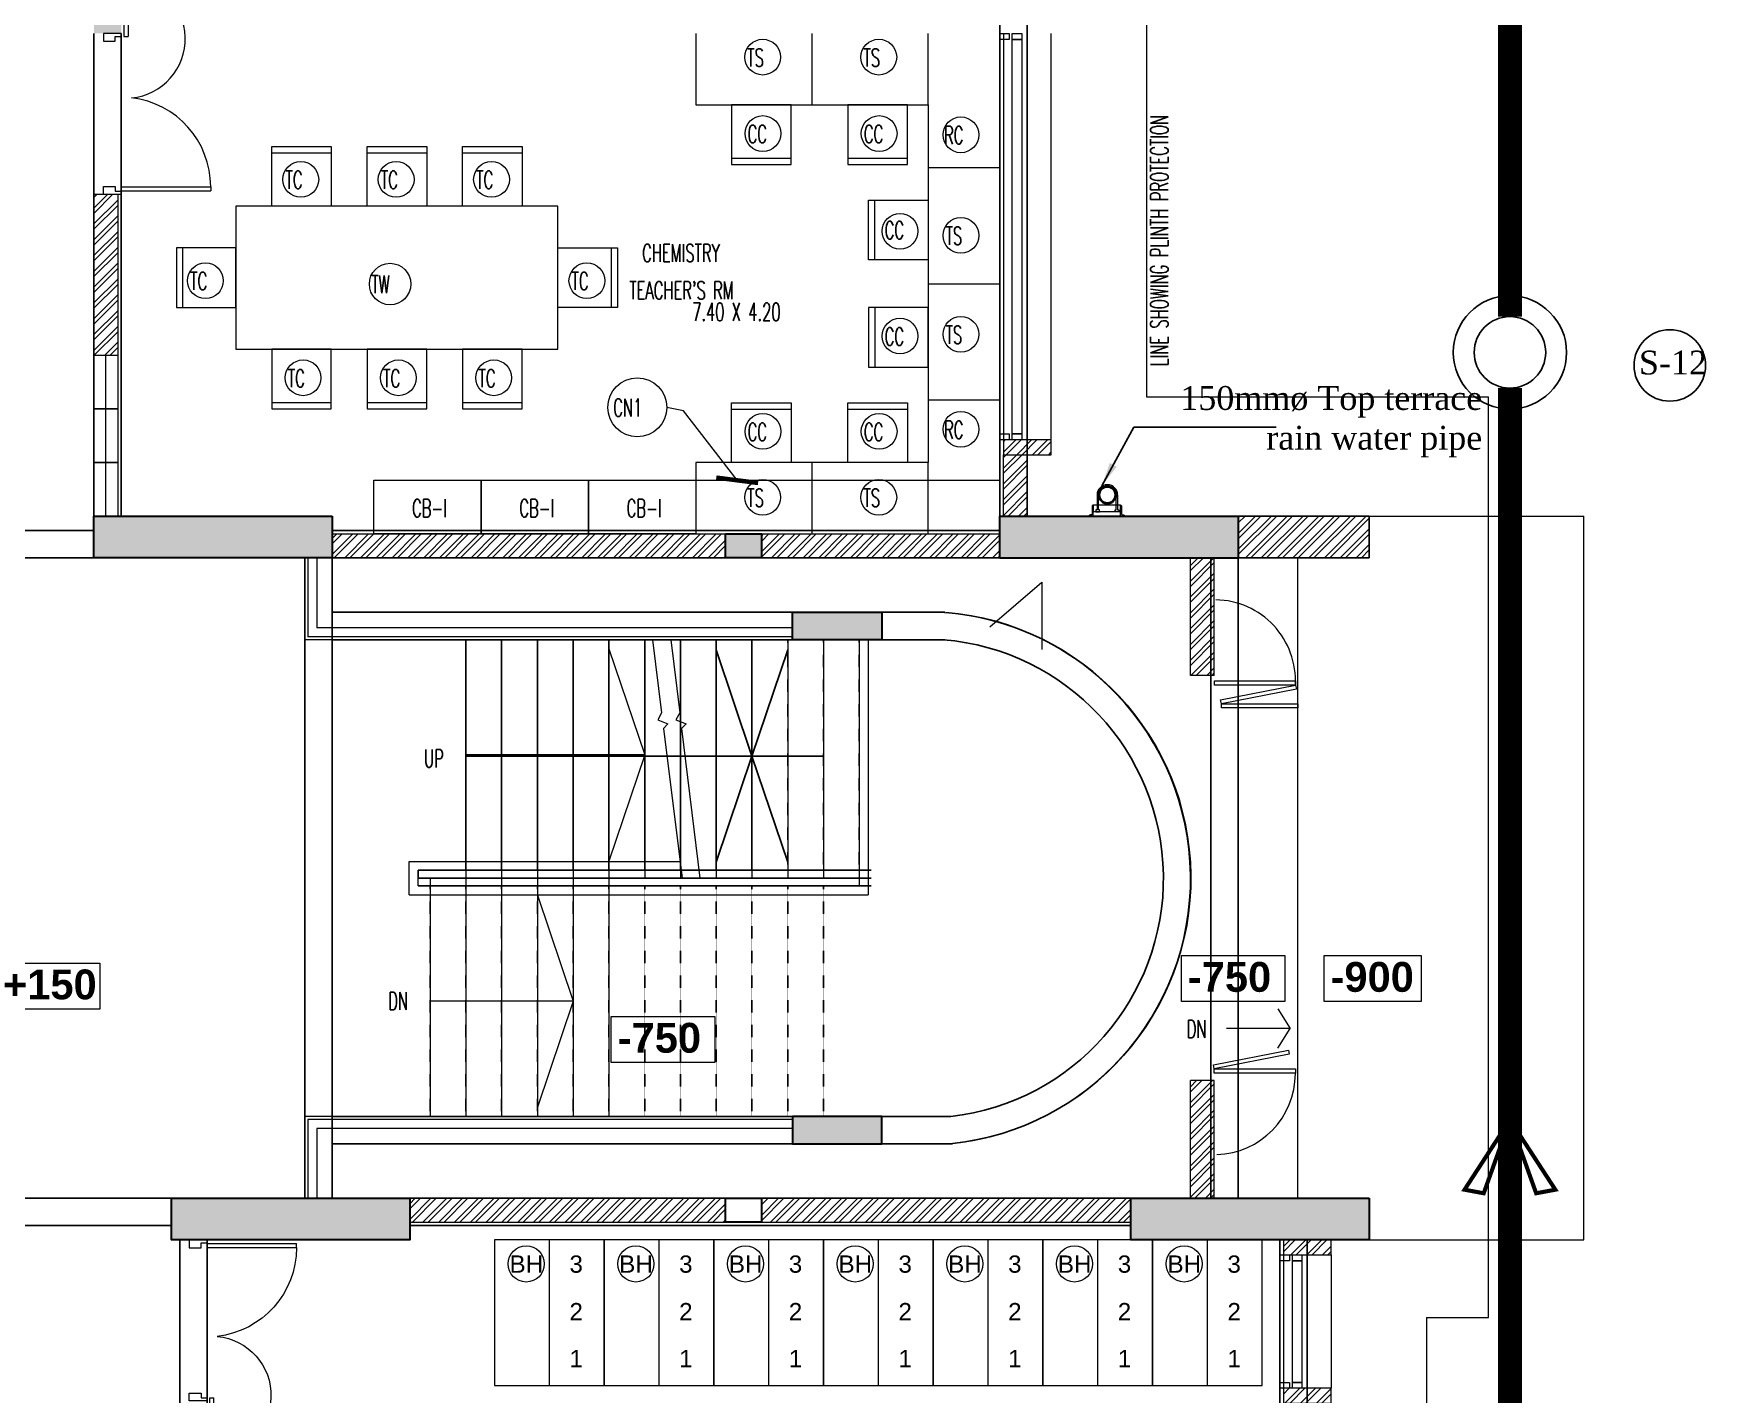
# Model space of a CAD drawing. Header units: inches. Extents: x 5899882 to 5988838, y -468923 to -96891.
# Drawn here: x 5968772 to 5982800, y -121287 to -109864 of the extents above; entities that cross this region are included whole.
import ezdxf

# ---------------------------------------------------------------- set-up
doc = ezdxf.new("R2010")
doc.units = ezdxf.units.IN
doc.header["$MEASUREMENT"] = 0
for name, pattern in [('CONTINOUS', [0]), ('DASHED', [0.75, 0.5, -0.25]), ('HIDDEN', [0.375, 0.25, -0.125])]:
    doc.linetypes.add(name, pattern=pattern)
for name, color, linetype in [('0 - SLC- 900mmx 450mm Drainage chamber FOR ETP', 200, 'Continuous'), ('0 slc Rwp sloape', 7, 'Continuous'), ('0 slc Sewage flow', 3, 'Continuous'), ('0- SLC ARCH LAYOUT', 7, 'Continuous'), ('0-SLC RCC GR. FLOOR', 7, 'Continuous'), ('0-SLC-DRAINAGE CHAMBER', 1, 'Continuous'), ('0-SLC-DRAINAGE LINE FOR ETP', 1, 'CONTINOUS'), ('Beam1', 30, 'Continuous'), ('colaum1', 42, 'Continuous'), ('P-TEXT', 7, 'Continuous'), ('rwp', 5, 'Continuous')]:
    doc.layers.add(name, color=color, linetype=linetype)
for name, color, linetype, lineweight in [('0-SLC-CLAMPS', 7, 'Continuous', 9), ('ARCL-HATCH-B', 8, 'Continuous', 5), ('ARLC-COL', 8, 'Continuous', 30), ('ARLC-DIM0', 8, 'Continuous', 5), ('ARLC-DIM1', 8, 'Continuous', 5), ('ARLC-DOOR-W', 8, 'Continuous', 5), ('ARLC-ELE0', 8, 'Continuous', 9), ('ARLC-FUR (NOMN)', 8, 'Continuous', 9), ('ARLC-FURN', 8, 'Continuous', 9), ('ARLC-GAS BURNER', 8, 'Continuous', 5), ('ARLC-HATCH-C', 8, 'Continuous', 5), ('ARLC-TEXT0', 8, 'Continuous', 20), ('ARLC-WALL', 8, 'Continuous', 15), ('SL- Drainage Line', 30, 'Continuous', 30), ('txt', 8, 'Continuous', 25)]:
    doc.layers.add(name, color=color, linetype=linetype, lineweight=lineweight)
doc.styles.add('ARIAL', font='tahoma.ttf')
doc.styles.add('RS', font='simplex8.shx', dxfattribs={"width": 0.6, "height": 150})
doc.styles.get("Standard").update_dxf_attribs({"font": 'arial.ttf'})
doc.dimstyles.new('DIM 100', dxfattribs={"dimscale": 100, "dimtxt": 1.5, "dimasz": 1.2, "dimexe": 1.5, "dimexo": 1.5, "dimgap": 0.4, "dimtad": 0, "dimdec": 0, "dimzin": 9, "dimdsep": 46, "dimtxsty": 'ARIAL', "dimblk": 'ARCHTICK', "dimblk1": 'ARCHTICK', "dimblk2": 'ARCHTICK', "dimcen": 2.5, "dimdle": 0.5, "dimclrd": 1, "dimclre": 251, "dimclrt": 4, "dimadec": 1, "dimazin": 0, "dimtfac": 1, "dimtdec": 0, "dimtmove": 2, "dimatfit": 3, "dimldrblk": 'ARCHTICK', "dimfxl": 1, "dimtzin": 0, "dimlwd": 5, "dimlwe": 5, "dimarcsym": 0})
doc.dimstyles.get("Standard").update_dxf_attribs({"dimtxt": 200, "dimasz": 200, "dimexe": 0.18, "dimexo": 0.0625, "dimgap": 0.09, "dimtad": 0, "dimdec": 0, "dimrnd": 5, "dimzin": 0, "dimdsep": 46, "dimtxsty": 'Standard', "dimblk": 'OBLIQUE', "dimcen": 0.09, "dimadec": 0, "dimazin": 0, "dimtfac": 1, "dimtdec": 0, "dimtofl": 0, "dimtmove": 0, "dimatfit": 3, "dimfxl": 1, "dimtolj": 1, "dimtzin": 0, "dimarcsym": 0})
pattern_1 = [(45, (-5944591.39, 107027.8), (-66.2912607, 66.2912607), []), (45, (-5944547.2, 107027.8), (-66.2912607, 66.2912607), [])]

# ---------------------------------------------------------------- blocks, each defined once
blk = doc.blocks.new('A$C3F525F3E')
at = {"layer": 'colaum1', "ltscale": 0.1}
for points in [[(26095, -6900), (26095, -7250), (24095, -7250), (24095, -6900)], [(33695, -6900), (33695, -7250), (31695, -7250), (31695, -6900)], [(29956, -7938), (29956, -7708), (30706, -7708), (30706, -7938)], [(29956, -11938), (29956, -12168), (30706, -12168), (30706, -11938)], [(26745, -12625), (26745, -12975), (24745, -12975), (24745, -12625)], [(34795, -12625), (34795, -12975), (32795, -12975), (32795, -12625)]]:
    blk.add_hatch(color=256, dxfattribs=at).paths.add_polyline_path(points)
for centre, radius, start, end in [((31059, -9940), 2239, 276.1151, 85.3015), ((31058, -9941), 2010, 276.4755, 85.2824)]:
    blk.add_arc(centre, radius, start, end)
at = {"layer": 'Beam1'}
for p, q in [((31695, -1120), (31695, -6900)), ((31925, -1090), (31925, -6900)), ((24095, -6900), (24095, -2850)), ((24325, -6900), (24325, -2850)), ((25865, -12625), (25865, -7250)), ((26095, -12625), (26095, -7250)), ((31695, -7250), (33695, -7250)), ((29956, -7708), (26095, -7708)), ((29956, -7938), (26095, -7938)), ((27216, -7937), (27216, -9873)), ((27516, -7937), (27516, -9873)), ((27816, -7937), (27816, -9873)), ((28116, -7937), (28116, -9873)), ((28416, -7937), (28416, -9873)), ((28716, -7937), (28716, -9873)), ((29016, -7937), (29016, -9873)), ((29316, -7937), (29316, -9873)), ((29616, -7937), (29616, -9873)), ((29316, -8024), (29616, -8914)), ((29916, -8024), (29616, -8914)), ((29616, -8914), (27216, -8914)), ((29616, -8914), (29316, -9804)), ((29616, -8914), (29916, -9804)), ((29616, -8914), (30216, -8914)), ((29956, -11938), (26095, -11938)), ((29956, -12168), (26095, -12168)), ((24745, -12625), (21945, -12625)), ((24745, -12855), (21945, -12855)), ((24745, -12855), (21945, -12855)), ((24815, -12975), (24815, -19350)), ((25045, -12975), (25045, -19350)), ((34045, -19125), (34045, -12975)), ((34275, -19125), (34275, -12975))]:
    blk.add_line(p, q, dxfattribs=at)
at = {"layer": 'Beam1', "ltscale": 0.1}
for p, q in [((33695, -6900), (34795, -6900)), ((34795, -6900), (34795, -7250)), ((17630, -7020), (24095, -7020)), ((26095, -7020), (30295, -7020)), ((30295, -7020), (31695, -7020)), ((17630, -7250), (24095, -7250)), ((26095, -7250), (31695, -7250)), ((30295, -7250), (31695, -7250)), ((33465, -7250), (33465, -12625)), ((33695, -7250), (34795, -7250)), ((33695, -7250), (33695, -12625)), ((26740, -12625), (32795, -12625)), ((30340, -12625), (32795, -12625)), ((26740, -12855), (30040, -12855)), ((26740, -12855), (30040, -12855)), ((30040, -12855), (32795, -12855))]:
    blk.add_line(p, q, dxfattribs=at)
at = {"layer": 'Beam1', "linetype": 'DASHED', "ltscale": 0.05}
blk.add_line((29916, -7937), (29916, -9873), dxfattribs=at)
at = {"layer": 'Beam1', "linetype": 'DASHED', "ltscale": 0.002}
for p, q in [((30216, -7937), (30216, -9873)), ((30516, -7937), (30516, -9873)), ((26916, -10003), (26916, -11938)), ((27216, -10003), (27216, -11938)), ((27516, -10003), (27516, -11938)), ((27816, -10003), (27816, -11938)), ((28116, -10003), (28116, -11938)), ((28416, -10003), (28416, -11938)), ((28716, -10003), (28716, -11938)), ((29016, -10003), (29016, -11938)), ((29316, -10003), (29316, -11938)), ((29616, -10003), (29616, -11938)), ((29916, -10003), (29916, -11938)), ((30216, -10003), (30216, -11938))]:
    blk.add_line(p, q, dxfattribs=at)
at = {"layer": 'Beam1', "linetype": 'HIDDEN', "ltscale": 0.01}
blk.add_line((26816, -10003), (26816, -9873), dxfattribs=at)
at = {"layer": 'Beam1', "linetype": 'Continuous', "ltscale": 0.01}
for p, q in [((26816, -9873), (30616, -9873)), ((26816, -9938), (30616, -9938)), ((26816, -10003), (30616, -10003))]:
    blk.add_line(p, q, dxfattribs=at)
at = {"layer": 'colaum1'}
for points in [[(26095, -6900), (26095, -7250), (24095, -7250), (24095, -6900)], [(29956, -7938), (29956, -7708), (30706, -7708), (30706, -7938)], [(29956, -11938), (29956, -12168), (30706, -12168), (30706, -11938)], [(26745, -12625), (26745, -12975), (24745, -12975), (24745, -12625)], [(34795, -12625), (34795, -12975), (32795, -12975), (32795, -12625)]]:
    blk.add_lwpolyline(points, close=True, dxfattribs=at)
for points in [[(31695, -7250), (31695, -6900), (33695, -6900), (33695, -7250)], [(31233, -7708), (30706, -7708)], [(31233, -7938), (30706, -7938)], [(31284, -11938), (29956, -11938)], [(31297, -12168), (30706, -12168)]]:
    blk.add_lwpolyline(points, dxfattribs=at)
blk = doc.blocks.new('an80')
for points in [[(-46, 0), (-46, 66.3), (-51, 66.3), (-51, 76.3), (-35, 76.3), (-35, 66.3), (-40, 66.3), (-40, 0)], [(46, 0), (46, 66.3), (51, 66.3), (51, 76.3), (35, 76.3), (35, 66.3), (40, 66.3), (40, 0)]]:
    blk.add_lwpolyline(points)
for radius in [46, 40]:
    blk.add_arc((0, 0), radius, 180, 360)
blk = doc.blocks.new('176')
at = {"layer": '0-SLC-CLAMPS', "elevation": 0}
for points in [[(-108.6, 76.7), (-108.6, 80.1, 0.414214), (-114, 85.4), (-114, 85.4), (-114, 65.9), (-61.1, 65.9, 0.414214), (-66.4, 71.3), (-103.3, 71.3, -0.414214)], [(-108.6, -75.8), (-108.6, -79.2, -0.414214), (-114, -84.6), (-114, -84.6), (-114, -65.1), (-61.1, -65.1, -0.414214), (-66.4, -70.4), (-103.3, -70.4, 0.414214)]]:
    blk.add_lwpolyline(points, format="xyb", close=True, dxfattribs=at)
blk.add_lwpolyline([(-92.9, 65.9), (-92.9, -65.1), (-61.1, -65.1), (-61.1, 65.9)], close=True, dxfattribs=at)
at = {"layer": 'rwp', "color": 5, "const_width": 5.36, "elevation": 0}
blk.add_lwpolyline([(-12.5, -42.2, 1), (-12.5, 38.2, 1)], format="xyb", close=True, dxfattribs=at)
at = {"layer": 'rwp', "color": 5}
for radius in [42.9, 37.5]:
    blk.add_circle((-12.5, -2, 0), radius, dxfattribs=at)
at = {"layer": '0-SLC-CLAMPS', "color": 6, "xscale": 1.0714285714286, "yscale": 1.0714285714286, "zscale": 1.0714285714286, "rotation": 90}
blk.add_blockref('an80', (-12.5, -2, 0), dxfattribs=at)
blk = doc.blocks.new('_OBLIQUE')
at = {"color": 0, "linetype": 'ByBlock'}
blk.add_line((-0.5, -0.5), (0.5, 0.5), dxfattribs=at)
blk = doc.blocks.new('banch')
at = {"layer": 'ARLC-FUR (NOMN)'}
blk.add_circle((5983474, -128460), 152, dxfattribs=at)
at = {"layer": 'ARLC-FURN'}
blk.add_lwpolyline([(5983207, -129479), (5984127, -129479), (5984127, -128259), (5983207, -128259)], close=True, dxfattribs=at)
blk.add_lwpolyline([(5983667, -128259), (5983667, -129479)], dxfattribs=at)
for s, p in [('3', (5983837, -128534)), ('2', (5983837, -128933)), ('1', (5983837, -129327))]:
    blk.add_text(s, height=145).set_placement(p)
at = {"layer": 'ARLC-FUR (NOMN)'}
blk.add_text('BH', height=145.4, dxfattribs=at).set_placement((5983334, -128534))
blk = doc.blocks.new('dfg2154')
at = {"layer": 'ARLC-FURN'}
blk.add_line((5964549, -129277), (5965049, -129277), dxfattribs=at)
blk.add_lwpolyline([(5964549, -129329), (5965049, -129329), (5965049, -128829), (5964549, -128829)], close=True, dxfattribs=at)
blk = doc.blocks.new('DOOR 1')
at = {"layer": 'ARLC-DOOR-W', "ltscale": 0.1}
for p, q in [((5953212, -114078), (5953212, -113328)), ((5953212, -113328), (5953247, -113328)), ((5953247, -114078), (5953247, -113328)), ((5951474, -114021), (5951951, -114021)), ((5951474, -114056), (5951474, -114021)), ((5951951, -114056), (5951951, -114021)), ((5951474, -114056), (5951951, -114056)), ((5951926, -114078), (5951951, -114078)), ((5951926, -114078), (5951926, -114228)), ((5953247, -114078), (5953212, -114078)), ((5953276, -114078), (5953251, -114078)), ((5951926, -114228), (5951991, -114228)), ((5953276, -114228), (5953211, -114228))]:
    blk.add_line(p, q, dxfattribs=at)
at = {"layer": 'ARLC-DOOR-W'}
blk.add_line((5953276, -114228), (5953276, -114078), dxfattribs=at)
at = {"layer": 'ARLC-DOOR-W', "ltscale": 0.1}
for points in [[(5951991, -114228), (5951991, -114128), (5951951, -114128), (5951951, -114078)], [(5953211, -114228), (5953211, -114128), (5953251, -114128), (5953251, -114078)]]:
    blk.add_lwpolyline(points, dxfattribs=at)
for centre, radius, start, end in [((5953212, -114078), 750, 90, 173.4904), ((5951971, -114040), 498, 5.458, 177.8186)]:
    blk.add_arc(centre, radius, start, end, dxfattribs=at)
blk = doc.blocks.new('_ArchTick')
at = {"color": 0, "linetype": 'ByBlock', "const_width": 0.15}
blk.add_lwpolyline([(-0.5, -0.5), (0.5, 0.5)], dxfattribs=at)
blk = doc.blocks.new('2549')
at = {"layer": 'SL- Drainage Line', "color": 3, "lineweight": 0, "const_width": 0.0343}
for points in [[(0, 0), (-0.586, 0.381), (-0.616, 0.22), (0, 0)], [(0, 0), (-0.586, -0.381), (-0.616, -0.22), (0, 0)]]:
    blk.add_lwpolyline(points, dxfattribs=at)
blk = doc.blocks.new('DDDDDDDDDDDD')
at = {"layer": '0-SLC-DRAINAGE CHAMBER', "color": 20}
for radius in [475, 300]:
    blk.add_circle((0, 0), radius, dxfattribs=at)
blk = doc.blocks.new('gr.floor')
at = {"layer": 'ARCL-HATCH-B'}
h = blk.add_hatch(dxfattribs=at)
h.set_pattern_fill('ANSI32', color=256, scale=250)
h.set_pattern_definition(pattern_1)
h.paths.add_polyline_path([(24295, -4200), (24095, -4200), (24095, -5550), (24295, -5550)])
h = blk.add_hatch(dxfattribs=at)
h.set_pattern_fill('ANSI32', color=256, scale=250)
h.set_pattern_definition(pattern_1)
h.paths.add_polyline_path([(32125, -6260), (31725, -6260), (31725, -6385), (32125, -6385)])
h = blk.add_hatch(dxfattribs=at)
h.set_pattern_fill('ANSI32', color=256, scale=250)
h.set_pattern_definition(pattern_1)
h.paths.add_polyline_path([(31925, -6385), (31725, -6385), (31725, -6900), (31925, -6900)])
h = blk.add_hatch(dxfattribs=at)
h.set_pattern_fill('ANSI32', color=256, scale=250)
h.set_pattern_definition(pattern_1)
h.paths.add_polyline_path([(34795, -6900), (33695, -6900), (33695, -7250), (34795, -7250)])
h = blk.add_hatch(dxfattribs=at)
h.set_pattern_fill('ANSI32', color=256, scale=250)
h.set_pattern_definition(pattern_1)
h.paths.add_polyline_path([(29395, -7050), (26095, -7050), (26095, -7250), (29395, -7250)])
h = blk.add_hatch(dxfattribs=at)
h.set_pattern_fill('ANSI32', color=256, scale=250)
h.set_pattern_definition(pattern_1)
h.paths.add_polyline_path([(31695, -7050), (29695, -7050), (29695, -7250), (31695, -7250)])
h = blk.add_hatch(dxfattribs=at)
h.set_pattern_fill('ANSI32', color=256, scale=250)
h.set_pattern_definition(pattern_1)
h.paths.add_polyline_path([(33495, -7250), (33295, -7250), (33295, -8238), (33495, -8238)])
h = blk.add_hatch(dxfattribs=at)
h.set_pattern_fill('ANSI32', color=256, scale=250)
h.set_pattern_definition(pattern_1)
h.paths.add_polyline_path([(33495, -11638), (33295, -11638), (33295, -12625), (33495, -12625)])
h = blk.add_hatch(dxfattribs=at)
h.set_pattern_fill('ANSI32', color=256, scale=250)
h.set_pattern_definition(pattern_1)
h.paths.add_polyline_path([(29395, -12625), (26745, -12625), (26745, -12825), (29395, -12825)])
h = blk.add_hatch(dxfattribs=at)
h.set_pattern_fill('ANSI32', color=256, scale=250)
h.set_pattern_definition(pattern_1)
h.paths.add_polyline_path([(32795, -12625), (29695, -12625), (29695, -12825), (32795, -12825)])
h = blk.add_hatch(dxfattribs=at)
h.set_pattern_fill('ANSI32', color=256, scale=250)
h.set_pattern_definition(pattern_1)
h.paths.add_polyline_path([(34475, -12975), (34075, -12975), (34075, -13100), (34475, -13100)])
h = blk.add_hatch(dxfattribs=at)
h.set_pattern_fill('ANSI32', color=256, scale=250)
h.set_pattern_definition(pattern_1)
h.paths.add_polyline_path([(34475, -14220), (34075, -14220), (34075, -14345), (34475, -14345)])
at = {"layer": 'ARLC-HATCH-C', "ltscale": 0.1}
for points in [[(24325, -1700), (24095, -1700), (24095, -2850), (24325, -2850)], [(26095, -6900), (26095, -7250), (24095, -7250), (24095, -6900)], [(33695, -6900), (33695, -7250), (31695, -7250), (31695, -6900)], [(29695, -7250), (29695, -7050), (29395, -7050), (29395, -7250)], [(29956, -7938), (29956, -7708), (30706, -7708), (30706, -7938)], [(29956, -11938), (29956, -12168), (30706, -12168), (30706, -11938)], [(26745, -12625), (26745, -12975), (24745, -12975), (24745, -12625)], [(34795, -12625), (34795, -12975), (32795, -12975), (32795, -12625)]]:
    blk.add_hatch(color=256, dxfattribs=at).paths.add_polyline_path(points)
at = {"layer": 'ARLC-COL'}
blk.add_line((31695, -7250), (33695, -7250), dxfattribs=at)
for points in [[(26095, -6900), (26095, -7250), (24095, -7250), (24095, -6900)], [(29395, -7050), (29695, -7050), (29695, -7250), (29395, -7250)], [(29956, -7938), (29956, -7708), (30706, -7708), (30706, -7938)], [(29956, -11939), (29956, -12169), (30706, -12169), (30706, -11939)], [(26745, -12625), (26745, -12975), (24745, -12975), (24745, -12625)], [(29395, -12625), (29695, -12625), (29695, -12825), (29395, -12825)], [(34795, -12625), (34795, -12975), (32795, -12975), (32795, -12625)]]:
    blk.add_lwpolyline(points, close=True, dxfattribs=at)
blk.add_lwpolyline([(31695, -7250), (31695, -6900), (33695, -6900), (33695, -7250)], dxfattribs=at)
at = {"layer": 'ARLC-DIM0'}
for points in [[(31775, -2850), (31775, -2900), (31695, -2900), (31695, -2850)], [(31775, -6210), (31775, -6260), (31695, -6260), (31695, -6210)], [(34125, -13100), (34125, -13150), (34045, -13150), (34045, -13100)], [(34125, -14170), (34125, -14220), (34045, -14220), (34045, -14170)]]:
    blk.add_lwpolyline(points, close=True, dxfattribs=at)
at = {"layer": 'ARLC-DOOR-W', "ltscale": 0.003}
blk.add_line((24195, -6000), (24195, -5550), dxfattribs=at)
at = {"layer": 'ARLC-DOOR-W', "ltscale": 0.1}
blk.add_line((24195, -6900), (24195, -6000), dxfattribs=at)
at = {"layer": 'ARLC-DOOR-W'}
for points in [[(31880, -2850), (31880, -2900), (31800, -2900), (31800, -2850)], [(31800, -2900), (31880, -2900), (31880, -6210), (31800, -6210)], [(31880, -6210), (31880, -6260), (31800, -6260), (31800, -6210)], [(34230, -13100), (34230, -13150), (34150, -13150), (34150, -13100)], [(34150, -13150), (34230, -13150), (34230, -14170), (34150, -14170)], [(34230, -14170), (34230, -14220), (34150, -14220), (34150, -14170)]]:
    blk.add_lwpolyline(points, close=True, dxfattribs=at)
at = {"layer": 'ARLC-DOOR-W', "ltscale": 0.003}
blk.add_lwpolyline([(24295, -5550), (24295, -6000), (24095, -6000), (24095, -5550)], close=True, dxfattribs=at)
at = {"layer": 'ARLC-DOOR-W', "ltscale": 0.1}
for points in [[(24295, -6000), (24295, -6450), (24095, -6450), (24095, -6000)], [(24295, -6450), (24295, -6900), (24095, -6900), (24095, -6450)]]:
    blk.add_lwpolyline(points, close=True, dxfattribs=at)
at = {"layer": 'ARLC-DOOR-W', "ltscale": 0.5}
for points in [[(33496, -8318), (33496, -8283), (34176, -8283), (34176, -8318), (33496, -8318)], [(33555, -8475), (33548, -8441), (34176, -8318), (34183, -8352), (33555, -8475)], [(33555, -8510), (33555, -8475), (34195, -8475), (34195, -8510), (33555, -8510)], [(33495, -11540), (33488, -11506), (34116, -11382), (34123, -11416), (33495, -11540)], [(33495, -11575), (33495, -11540), (34175, -11540), (34175, -11575), (33495, -11575)]]:
    blk.add_lwpolyline(points, dxfattribs=at)
for centre, start, end in [((33496, -8283), 357.0496, 88.99), ((33495, -11579), 271.6854, 0)]:
    blk.add_arc(centre, 680, start, end, dxfattribs=at)
at = {"layer": 'ARLC-ELE0'}
for p, q in [((32925, 450), (32925, -5900)), ((31725, -2850), (31725, -6260)), ((32125, -6260), (32125, -2850)), ((32925, -5900), (35795, -5900)), ((35795, -13625), (35795, -5900)), ((34195, -12625), (34195, -7250)), ((31611, -7830), (32047, -7454)), ((32047, -7454), (32047, -8019)), ((27216, -7937), (27216, -9938)), ((27516, -7937), (27516, -9938)), ((27816, -7937), (27816, -9938)), ((28116, -7937), (28116, -9938)), ((28416, -7937), (28416, -9938)), ((28716, -7937), (28716, -9938)), ((28416, -8015), (28716, -8905)), ((28716, -8905), (27216, -8905)), ((28716, -8905), (28416, -9795)), ((27816, -10081), (28116, -10971)), ((28116, -10971), (26916, -10971)), ((28116, -10971), (27816, -11861)), ((34075, -13100), (34075, -14220)), ((34475, -13100), (34475, -14220)), ((35275, -13625), (35275, -19875)), ((35275, -13625), (35795, -13625))]:
    blk.add_line(p, q, dxfattribs=at)
at = {"layer": 'ARLC-ELE0', "ltscale": 0.004}
for p, q in [((34795, -6900), (36595, -6900)), ((36595, -12975), (36595, -6900)), ((34795, -12975), (36595, -12975))]:
    blk.add_line(p, q, dxfattribs=at)
at = {"layer": 'ARLC-ELE0', "ltscale": 0.01}
for p, q in [((25865, -7250), (25865, -7938)), ((25890, -7250), (25890, -7913)), ((25965, -7250), (25965, -7838)), ((26095, -7250), (26095, -7708)), ((29956, -7708), (26095, -7708)), ((29956, -7838), (25965, -7838)), ((29956, -7938), (25865, -7938)), ((29956, -7913), (25890, -7913)), ((30516, -7937), (30516, -10003)), ((30591, -7937), (30591, -10078)), ((26741, -9798), (29012, -9798)), ((26741, -10078), (26741, -9798)), ((26816, -9873), (29016, -9873)), ((26816, -10003), (26816, -9873)), ((26741, -10078), (30591, -10078)), ((26816, -10003), (30516, -10003)), ((29956, -11939), (25865, -11939)), ((25865, -11939), (25865, -12625)), ((29956, -11964), (25890, -11964)), ((25890, -11964), (25890, -12625)), ((29956, -12039), (25965, -12039)), ((25965, -12039), (25965, -12625)), ((29956, -12169), (26095, -12169)), ((26095, -12169), (26095, -12625))]:
    blk.add_line(p, q, dxfattribs=at)
at = {"layer": 'ARLC-ELE0', "ltscale": 0.002}
for p, q in [((30706, -7708), (31194, -7708)), ((26916, -9938), (26916, -11939)), ((30516, -9938), (26916, -9938)), ((27216, -9938), (27216, -11939)), ((27516, -9938), (27516, -11939)), ((27816, -9938), (27816, -11939)), ((28116, -9938), (28116, -11939)), ((28416, -9938), (28416, -11939)), ((30706, -12169), (31257, -12169))]:
    blk.add_line(p, q, dxfattribs=at)
at = {"layer": 'ARLC-ELE0', "ltscale": 0.005}
for p, q in [((29016, -7937), (29016, -8626)), ((29316, -7937), (29316, -9938)), ((29616, -7937), (29616, -9938)), ((29916, -7937), (29916, -9938)), ((30216, -7937), (30216, -9938)), ((29016, -9830), (29016, -9938))]:
    blk.add_line(p, q, dxfattribs=at)
at = {"layer": 'ARLC-ELE0'}
for points in [[(28782, -7938), (28858, -8552), (28826, -8611), (28911, -8644), (28874, -8684), (29030, -9938)], [(28934, -7938), (29010, -8552), (28978, -8611), (29063, -8644), (29026, -8684), (29180, -9938)]]:
    blk.add_lwpolyline(points, dxfattribs=at)
at = {"layer": 'ARLC-ELE0', "ltscale": 0.002}
blk.add_arc((31058, -9941), 2237, 275.0947, 86.5042, dxfattribs=at)
at = {"layer": 'ARLC-FUR (NOMN)'}
for centre, radius in [((29706, -3049), 150), ((30680, -3049), 150), ((29708, -3690), 150), ((30683, -3690), 150), ((31369, -3701), 150), ((25831, -4075), 150), ((26631, -4075), 150), ((27431, -4075), 150), ((30858, -4510), 150), ((31369, -4545), 150), ((25031, -4925), 150), ((26580, -4953), 174), ((28231, -4925), 150), ((30858, -5390), 150), ((31369, -5375), 150), ((25850, -5740), 150), ((26650, -5740), 150), ((27450, -5740), 150), ((28654, -5988), 248), ((31369, -6172), 150), ((29708, -6190), 150), ((30683, -6190), 150), ((29706, -6743), 150), ((30680, -6743), 150)]:
    blk.add_circle(centre, radius, dxfattribs=at)
at = {"layer": 'ARLC-FURN', "ltscale": 0.1}
for p, q in [((30120, -3450), (30120, -2850)), ((31095, -3450), (31095, -2850)), ((31095, -3975), (31695, -3975)), ((31095, -4950), (31695, -4950)), ((31095, -5925), (31695, -5925)), ((30120, -7050), (30120, -6450)), ((31095, -7050), (31095, -6450))]:
    blk.add_line(p, q, dxfattribs=at)
at = {"layer": 'ARLC-FURN', "ltscale": 0.002}
blk.add_line((29145, -6600), (31695, -6600), dxfattribs=at)
at = {"layer": 'ARLC-FURN', "ltscale": 0.1}
for points in [[(29145, -2850), (29145, -3450), (31095, -3450), (31095, -6450), (29145, -6450), (29145, -7050)], [(25287, -4300), (25287, -5500), (27987, -5500), (27987, -4300), (25287, -4300)]]:
    blk.add_lwpolyline(points, dxfattribs=at)
at = {"layer": 'ARLC-FURN'}
for points in [[(26445, -6600), (27345, -6600), (27345, -7050), (26445, -7050)], [(27345, -6600), (28245, -6600), (28245, -7050), (27345, -7050)], [(28245, -6600), (29145, -6600), (29145, -7050), (28245, -7050)]]:
    blk.add_lwpolyline(points, close=True, dxfattribs=at)
at = {"layer": 'ARLC-TEXT0'}
for p, q in [((34027, -11036), (34130, -11201)), ((34130, -11201), (33596, -11201)), ((34027, -11366), (34130, -11201))]:
    blk.add_line(p, q, dxfattribs=at)
for points in [[(23278, -10652), (24146, -10652), (24146, -11037), (23278, -11037)], [(33219, -10589), (34087, -10589), (34087, -10974), (33219, -10974)], [(34416, -10589), (35231, -10589), (35231, -10974), (34416, -10974)], [(28436, -11100), (29305, -11100), (29305, -11485), (28436, -11485)]]:
    blk.add_lwpolyline(points, close=True, dxfattribs=at)
at = {"layer": 'ARLC-WALL', "ltscale": 0.005}
for p, q in [((31925, -2850), (31925, -6260)), ((34275, -13100), (34275, -14220))]:
    blk.add_line(p, q, dxfattribs=at)
at = {"layer": 'ARLC-WALL', "ltscale": 0.1}
for p, q in [((24095, -4200), (24095, -5550)), ((24095, -4200), (24295, -4200)), ((24295, -4200), (24295, -5550)), ((24095, -5550), (24295, -5550)), ((31725, -6900), (31725, -6385)), ((31925, -6900), (31925, -6385)), ((33695, -6900), (34795, -6900)), ((34795, -7250), (34795, -6900)), ((26095, -7050), (29395, -7050)), ((29695, -7050), (31695, -7050)), ((26095, -7250), (29395, -7250)), ((29695, -7250), (31695, -7250)), ((33295, -8238), (33295, -7250)), ((33495, -8238), (33495, -7250)), ((33695, -7250), (34795, -7250)), ((33495, -8238), (33295, -8238)), ((33295, -12625), (33295, -11638)), ((33495, -11638), (33295, -11638)), ((33495, -12625), (33495, -11638)), ((26740, -12625), (29390, -12625)), ((29690, -12625), (32795, -12625)), ((26740, -12825), (29390, -12825)), ((29690, -12825), (32795, -12825))]:
    blk.add_line(p, q, dxfattribs=at)
at = {"layer": 'ARLC-WALL'}
for points in [[(32125, -6260), (31725, -6260), (31725, -6385), (32125, -6385)], [(34475, -12975), (34075, -12975), (34075, -13100), (34475, -13100)], [(34475, -14220), (34075, -14220), (34075, -14345), (34475, -14345)]]:
    blk.add_lwpolyline(points, close=True, dxfattribs=at)
at = {"layer": 'ARLC-DIM1', "rotation": 270}
blk.add_blockref('DOOR 1', (138403, 5949076), dxfattribs=at)
at = {"layer": 'ARLC-DIM1'}
for p in [(-5955752, 115284), (-5954832, 115284), (-5953912, 115284), (-5952992, 115284), (-5952072, 115284), (-5951152, 115284), (-5950232, 115284)]:
    blk.add_blockref('banch', p, dxfattribs=at)
at = {"layer": 'ARLC-DOOR-W', "xscale": -1, "rotation": 270}
blk.add_blockref('DOOR 1', (139123, -5966251), dxfattribs=at)
at = {"layer": 'ARLC-GAS BURNER'}
for p in [(-5935104, 125379), (-5934129, 125379), (-5938962, 123329), (-5938162, 123329), (-5937362, 123329)]:
    blk.add_blockref('dfg2154', p, dxfattribs=at)
at = {"layer": 'ARLC-GAS BURNER', "xscale": -1}
for p, rotation in [((-5938962, -133129), 180), ((-5938162, -133129), 180), ((-5937362, -133129), 180), ((159924, -5969299), 270), ((-100841, 5959899), 90), ((-5935104, -135279), 180), ((-5934129, -135279), 180)]:
    blk.add_blockref('dfg2154', p, dxfattribs=dict(at, rotation=rotation))
at = {"layer": 'ARLC-GAS BURNER', "rotation": 270}
for p in [(154116, 5959899), (159924, 5959399)]:
    blk.add_blockref('dfg2154', p, dxfattribs=at)
at = {"layer": 'ARLC-FUR (NOMN)', "style": 'RS', "width": 0.6}
for s, p in [('TS', (29577, -3128)), ('TS', (30552, -3128)), ('CC', (29580, -3769)), ('CC', (30555, -3769)), ('RC', (31228, -3779)), ('TC', (25703, -4153)), ('TC', (26503, -4153)), ('TC', (27303, -4153)), ('CC', (30730, -4576)), ('TS', (31241, -4624)), ('TC', (24903, -5003)), ('TW', (26423, -5030)), ('TC', (28103, -5003)), ('CC', (30730, -5469)), ('TS', (31241, -5454)), ('TC', (25722, -5819)), ('TC', (26522, -5819)), ('TC', (27322, -5819)), ('CN1', (28453, -6065)), ('CC', (29580, -6269)), ('CC', (30555, -6269)), ('RC', (31228, -6251)), ('TS', (29577, -6822)), ('TS', (30552, -6822)), ('CB-I', (26765, -6909)), ('CB-I', (27665, -6909)), ('CB-I', (28565, -6909))]:
    blk.add_text(s, height=150, dxfattribs=at).set_placement(p)
at = {"layer": 'ARLC-TEXT0', "style": 'RS', "width": 0.6}
blk.add_text('LINE SHOWING PLINTH PROTECTION', height=150, rotation=90, dxfattribs=at).set_placement((33109, -5643))
for s, p in [('CHEMISTRY', (28695, -4768)), ("TEACHER'S RM", (28588, -5081)), ('7.40 X 4.20', (29115, -5262)), ('UP', (26865, -9010)), ('DN', (26565, -11045)), ('DN', (33264, -11280))]:
    blk.add_text(s, height=150, dxfattribs=at).set_placement(p)
at = {"layer": 'txt', "char_height": 250, "width": 475, "attachment_point": 7}
for s, insert in [('{\\fArial|b1|i0|c0|p34;-750}', (33273, -10896)), ('{\\fArial|b1|i0|c0|p34;-900}', (34470, -10896)), ('{\\fArial|b1|i0|c1|p34;+150}', (23332, -10959)), ('{\\fArial|b1|i0|c0|p34;-750}', (28490, -11407))]:
    blk.add_mtext(s, dxfattribs=dict(at, insert=insert))
at = {"layer": 'ARLC-FUR (NOMN)'}
blk.add_leader([(29492, -6600), (29041, -6016), (28901, -5988)], dimstyle='DIM 100', override={"dimasz": 2.5}, dxfattribs=at)

msp = doc.modelspace()

# ---------------------------------------------------------------- block references
at = {"layer": '0- SLC ARCH LAYOUT'}
msp.add_blockref('gr.floor', (5945183.9, -107014.5), dxfattribs=at)

# ---------------------------------------------------------------- next in the draw order: linework, layer by layer
at = {"layer": '0-SLC-DRAINAGE CHAMBER', "color": 20}
msp.add_circle((5982500, -112650.5), 300, dxfattribs=at)
at = {"layer": '0-SLC-DRAINAGE LINE FOR ETP', "color": 1, "linetype": 'ByBlock', "lineweight": 30, "ltscale": 0.3, "const_width": 200}
for points in [[(5981158.9, -102461.1), (5981158.9, -112241.1)], [(5981158.9, -112841.1), (5981158.8, -127241.2)]]:
    msp.add_lwpolyline(points, dxfattribs=at)

# ---------------------------------------------------------------- next in the draw order: block references
at = {"layer": '0 - SLC- 900mmx 450mm Drainage chamber FOR ETP'}
msp.add_blockref('DDDDDDDDDDDD', (5981158.9, -112541.1), dxfattribs=at)
at = {"layer": '0 slc Sewage flow', "xscale": -1000, "yscale": 1000, "zscale": 1000, "rotation": 270.000000000137}
msp.add_blockref('2549', (5981158.9, -118981.7), dxfattribs=at)
at = {"layer": '0-SLC RCC GR. FLOOR', "color": 1}
msp.add_blockref('A$C3F525F3E', (5945183.9, -107014.5), dxfattribs=at)
at = {"layer": 'rwp', "color": 5, "xscale": 1.744186046511625, "yscale": 1.744186046511625, "zscale": 1.744186046511625, "rotation": 89.9996829967519}
msp.add_blockref('176', (5977777.9, -113715.6, 0), dxfattribs=at)

# ---------------------------------------------------------------- next in the draw order: texts
at = {"layer": '0-SLC-DRAINAGE CHAMBER', "color": 0, "insert": (5982241.1, -112526.4), "char_height": 200, "attachment_point": 1, "rotation": 0.00671}
msp.add_mtext('{\\fTimes New Roman|b0|i0|c0|p18;S-12}', dxfattribs=at)
at = {"layer": 'P-TEXT', "color": 7, "insert": (5980926.6, -113123.1), "char_height": 200, "width": 3434.546, "attachment_point": 6, "rotation": 0}
msp.add_mtext('\\pi7.1136;{\\fTimes New Roman|b0|i0|c0|p18;\\C3;150mmø Top terrace\\P\\pi43.542; rain water pipe }', dxfattribs=at)

# ---------------------------------------------------------------- next in the draw order: leaders
at = {"layer": '0 slc Rwp sloape', "color": 2}
msp.add_leader([(5977735.3, -113660.5), (5978004.4, -113168.6), (5979197.7, -113168.6)], dimstyle='Standard', override={"dimasz": 200, "dimclrd": 3, "dimfxl": 0.18}, dxfattribs=at)

doc.saveas('drawing.dxf')
